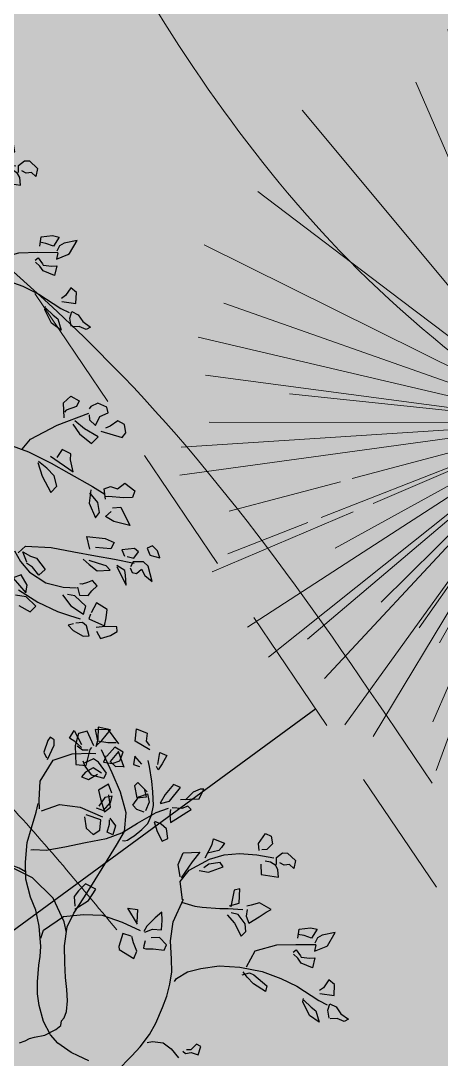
# Model space of a CAD drawing. Header units: millimetres. Extents: x 5637 to 6048, y 3385 to 3927.
# Drawn here: x 5837.74 to 5839.78, y 3650.22 to 3655.27 of the extents above; entities that cross this region are included whole.
import ezdxf

# ---------------------------------------------------------------- set-up
doc = ezdxf.new("R2010")
doc.units = ezdxf.units.MM
doc.linetypes.add('HIDDEN', pattern=[9.525, 6.35, -3.175])
doc.layers.add('Contour Lines', color=253, linetype='Continuous')
for name, color, linetype, lineweight in [('hatch', 253, 'Continuous', 13), ('project gr', 250, 'Continuous', 30), ('trees new', 7, 'Continuous', 20)]:
    doc.layers.add(name, color=color, linetype=linetype, lineweight=lineweight)
doc.layers.add('plants1', color=7, linetype='Continuous', true_color=0x89ee5d)
pattern_1 = [(45, (2816.3681, -1263.7476), (-0.265165043, 0.265165043), []), (135, (2816.3681, -1263.7476), (-0.79549513, 0.265165043), [0.9375, -0.5625])]
pattern_2 = [(45, (2816.3681, -1263.7476), (-0.70710678, 0.70710678), [])]

# ---------------------------------------------------------------- blocks, each defined once
blk = doc.blocks.new('4855')
at = {"layer": 'trees new', "color": 94, "lineweight": 20, "true_color": 0x0cac0c}
for p in [(2608.7367, 4856.1034), (2607.7248, 4856.0332), (2609.6834, 4855.7394), (2606.8374, 4855.542), (2610.3876, 4855.0094), (2607.8533, 4854.9652), (2606.2407, 4854.7217), (2606.3612, 4854.3678), (2607.435, 4854.3897), (2606.2052, 4854.1596), (2608.8251, 4854.0922), (2610.7173, 4854.0501), (2606.2497, 4853.9293), (2606.0926, 4853.3203), (2606.1014, 4853.49), (2606.2714, 4853.643), (2606.8715, 4852.3208), (2606.9737, 4852.0816), (2607.0982, 4851.7994), (2607.1425, 4853.2984), (2607.1746, 4852.8282), (2607.2696, 4853.1477), (2607.3193, 4852.5454), (2607.6329, 4851.8167), (2607.6545, 4851.5217), (2607.6751, 4852.2994), (2607.8267, 4851.6432), (2608.2195, 4852.1665), (2608.9199, 4852.2466), (2609.5208, 4852.6152), (2609.6692, 4851.9779), (2609.4117, 4851.941), (2609.9096, 4853.2032), (2610.3135, 4852.6884), (2610.0957, 4852.5461), (2610.5971, 4853.6045), (2610.4599, 4853.3836), (2610.6107, 4853.0414), (2608.5135, 4852.1189), (2608.939, 4852.1966), (2608.8846, 4851.4351), (2609.6595, 4852.6617), (2609.4744, 4851.6321), (2610.8075, 4853.6063)]:
    blk.add_line(p, (2608.4243, 4853.6393), dxfattribs=at)
at = {"layer": 'trees new', "color": 31, "lineweight": 20}
for p, q in [((2608.1845, 4855.9922), (2608.4243, 4853.6393)), ((2609.136, 4855.872), (2608.4243, 4853.6393)), ((2607.5311, 4855.7134), (2607.8533, 4854.9652)), ((2609.9475, 4855.3609), (2608.8251, 4854.0922)), ((2606.5676, 4855.0475), (2607.435, 4854.3897)), ((2610.436, 4854.2965), (2608.4243, 4853.6393)), ((2606.7608, 4853.8139), (2608.4243, 4853.6393)), ((2606.9542, 4853.0624), (2608.4243, 4853.6393)), ((2607.0393, 4852.875), (2608.4243, 4853.6393)), ((2607.2698, 4851.7276), (2608.4243, 4853.6393)), ((2607.5169, 4852.9163), (2608.4243, 4853.6393)), ((2607.5509, 4852.3899), (2608.4243, 4853.6393)), ((2608.0824, 4852.154), (2608.4243, 4853.6393)), ((2608.2447, 4851.4474), (2608.4243, 4853.6393)), ((2608.3633, 4852.7868), (2608.4243, 4853.6393)), ((2608.7851, 4851.6063), (2608.4243, 4853.6393)), ((2608.5361, 4851.6817), (2608.4243, 4853.6393)), ((2609.2466, 4851.6056), (2608.4243, 4853.6393)), ((2610.0878, 4852.1723), (2608.4243, 4853.6393)), ((2609.3299, 4852.3817), (2608.4243, 4853.6393)), ((2609.9054, 4853.0175), (2608.4243, 4853.6393)), ((2609.9931, 4851.975), (2608.4243, 4853.6393)), ((2610.4054, 4852.4406), (2608.4243, 4853.6393)), ((2610.6832, 4852.997), (2608.4243, 4853.6393)), ((2610.0509, 4853.4248), (2609.2376, 4853.5321)), ((2606.3943, 4853.0994), (2607.0718, 4853.2796)), ((2606.2897, 4852.7305), (2607.1484, 4853.0961)), ((2606.386, 4852.8395), (2606.8726, 4853.0304)), ((2606.6326, 4852.2117), (2607.5169, 4852.9163)), ((2606.5047, 4852.3935), (2607.1746, 4852.8282)), ((2608.2639, 4851.3974), (2608.3633, 4852.7868))]:
    blk.add_line(p, q, dxfattribs=at)
blk = doc.blocks.new('0124')
at = {"color": 92, "linetype": 'Continuous'}
for p, q in [((2623.6044, 4780.4067), (2623.6326, 4780.4529)), ((2623.6326, 4780.4529), (2623.6766, 4780.3667)), ((2623.6578, 4780.4337), (2623.6389, 4780.3594)), ((2623.7118, 4780.4497), (2623.6578, 4780.4337)), ((2623.7509, 4780.3596), (2623.7118, 4780.4497)), ((2623.7594, 4780.4595), (2623.7733, 4780.3892)), ((2623.8418, 4780.4578), (2623.7594, 4780.4595)), ((2623.7774, 4780.4734), (2623.7768, 4780.3988)), ((2623.8529, 4780.456), (2623.7774, 4780.4734)), ((2623.8, 4780.3914), (2623.8529, 4780.456)), ((2623.9032, 4780.3713), (2623.8418, 4780.4578)), ((2624.0037, 4780.3874), (2624.0105, 4780.4631)), ((2624.0105, 4780.4631), (2624.0758, 4780.4365)), ((2624.0758, 4780.4365), (2624.0694, 4780.3883)), ((2623.4712, 4780.3924), (2623.4472, 4780.3208)), ((2623.4865, 4780.4113), (2623.4712, 4780.3924)), ((2623.5092, 4780.3955), (2623.4865, 4780.4113)), ((2623.5092, 4780.3636), (2623.5092, 4780.3955)), ((2623.6352, 4780.3851), (2623.6044, 4780.4067)), ((2623.6757, 4780.35), (2623.6352, 4780.3851)), ((2623.7768, 4780.3988), (2623.7637, 4780.3532)), ((2623.765, 4780.3585), (2623.8, 4780.3914)), ((2623.7733, 4780.3892), (2623.8377, 4780.3796)), ((2623.8377, 4780.3796), (2623.8879, 4780.3792)), ((2624.0937, 4780.3351), (2624.0037, 4780.3874)), ((2624.0694, 4780.3883), (2624.0911, 4780.3622)), ((2623.4472, 4780.3208), (2623.464, 4780.2856)), ((2623.4691, 4780.2754), (2623.5092, 4780.3636)), ((2623.6389, 4780.3594), (2623.6412, 4780.2468)), ((2623.6823, 4780.3323), (2623.651, 4780.3572)), ((2623.7176, 4780.3336), (2623.6823, 4780.3323)), ((2623.705, 4780.2403), (2623.7285, 4780.3377)), ((2623.7285, 4780.3377), (2623.7403, 4780.3494)), ((2623.8798, 4780.351), (2623.8313, 4780.2968)), ((2623.9027, 4780.3255), (2623.852, 4780.264)), ((2623.9309, 4780.3206), (2623.8798, 4780.351)), ((2623.9361, 4780.2269), (2623.9027, 4780.3255)), ((2623.9099, 4780.2686), (2623.9309, 4780.3206)), ((2624.1405, 4780.2465), (2624.1535, 4780.3184)), ((2624.1535, 4780.3184), (2624.1952, 4780.3014)), ((2623.6412, 4780.2468), (2623.705, 4780.2403)), ((2623.6851, 4780.2688), (2623.6973, 4780.2354)), ((2623.7491, 4780.281), (2623.6927, 4780.2532)), ((2623.781, 4780.2601), (2623.7491, 4780.281)), ((2623.829, 4780.1934), (2623.781, 4780.2601)), ((2623.8266, 4780.2978), (2623.8112, 4780.2599)), ((2623.8112, 4780.2599), (2623.8636, 4780.2515)), ((2623.852, 4780.264), (2623.8837, 4780.2337)), ((2623.8636, 4780.2515), (2623.9099, 4780.2686)), ((2624.001, 4780.2967), (2623.9933, 4780.2456)), ((2623.9933, 4780.2456), (2624.03, 4780.2346)), ((2624.0439, 4780.2483), (2624.001, 4780.2967)), ((2624.1675, 4780.2495), (2624.1444, 4780.2139)), ((2624.1952, 4780.3014), (2624.1675, 4780.2495)), ((2623.7003, 4780.1988), (2623.6763, 4780.1709)), ((2623.6973, 4780.2354), (2623.7358, 4780.1829)), ((2623.7481, 4780.2262), (2623.7003, 4780.1988)), ((2623.7189, 4780.1538), (2623.7739, 4780.1866)), ((2623.7358, 4780.1829), (2623.8131, 4780.1632)), ((2623.7974, 4780.1923), (2623.7481, 4780.2262)), ((2623.8131, 4780.1632), (2623.829, 4780.1934)), ((2623.8837, 4780.2337), (2623.9325, 4780.2365)), ((2624.1444, 4780.2139), (2624.1324, 4780.2336)), ((2623.6763, 4780.1709), (2623.7189, 4780.1538)), ((2623.8411, 4780.1262), (2623.7799, 4780.0888)), ((2623.8623, 4780.071), (2623.8411, 4780.1262)), ((2624.0188, 4780.1365), (2623.9984, 4780.1151)), ((2624.076, 4780.0795), (2624.0188, 4780.1365)), ((2624.2378, 4780.1231), (2624.187, 4780.0629)), ((2624.2802, 4780.1054), (2624.2378, 4780.1231)), ((2623.7799, 4780.0888), (2623.7919, 4780.0362)), ((2623.8536, 4779.9856), (2623.8432, 4780.061)), ((2623.9984, 4780.1151), (2624.0138, 4780.0423)), ((2624.0264, 4780.048), (2624.0785, 4780.0662)), ((2624.0723, 4780.0479), (2624.0609, 4780.0973)), ((2624.0785, 4780.0662), (2624.0879, 4780.0162)), ((2624.187, 4780.0629), (2624.1546, 4780.01)), ((2624.213, 4780.0233), (2624.2802, 4780.1054)), ((2624.3561, 4780.0781), (2624.3108, 4780.0313)), ((2624.3996, 4780.0961), (2624.3561, 4780.0781)), ((2624.3933, 4780.0363), (2624.4223, 4780.0955)), ((2624.4223, 4780.0955), (2624.3996, 4780.0961)), ((2623.8194, 4780.0456), (2623.7813, 4779.9923)), ((2623.7919, 4780.0362), (2623.8172, 4779.9577)), ((2623.81, 4779.9656), (2623.8535, 4780.0147)), ((2623.8632, 4780.0522), (2623.8194, 4780.0456)), ((2623.8535, 4780.0147), (2623.8632, 4780.0522)), ((2623.9895, 4779.9976), (2624.0264, 4780.048)), ((2624.0145, 4779.9726), (2623.9895, 4779.9976)), ((2624.0138, 4780.0423), (2624.0723, 4780.0479)), ((2624.0879, 4780.0162), (2624.0669, 4779.9642)), ((2624.1573, 4780.0083), (2624.213, 4780.0233)), ((2624.2788, 4780.0324), (2624.3933, 4780.0363)), ((2624.3237, 4779.9925), (2624.2869, 4779.9787)), ((2624.3442, 4779.9715), (2624.3237, 4779.9925)), ((2623.6944, 4779.9275), (2623.7054, 4779.8583)), ((2623.7934, 4779.908), (2623.7045, 4779.939)), ((2623.7665, 4779.981), (2623.81, 4779.9656)), ((2623.8172, 4779.9577), (2623.8536, 4779.9856)), ((2624.0588, 4779.9548), (2624.0145, 4779.9726)), ((2624.2185, 4779.9713), (2624.2139, 4779.9411)), ((2624.2139, 4779.9411), (2624.2186, 4779.8929)), ((2624.2869, 4779.9787), (2624.2277, 4779.9829)), ((2624.2519, 4779.9123), (2624.3177, 4779.9548)), ((2624.3177, 4779.9548), (2624.3442, 4779.9715)), ((2623.7878, 4779.8459), (2623.7934, 4779.908)), ((2623.8325, 4779.8334), (2623.8466, 4779.882)), ((2623.8466, 4779.882), (2623.8473, 4779.9086)), ((2623.8489, 4779.9199), (2623.8829, 4779.8715)), ((2623.8829, 4779.8715), (2623.8665, 4779.8177)), ((2624.1186, 4779.8957), (2624.1379, 4779.8383)), ((2624.1623, 4779.8825), (2624.1225, 4779.8978)), ((2624.1946, 4779.854), (2624.1623, 4779.8825)), ((2624.2186, 4779.8929), (2624.2519, 4779.9123)), ((2623.7054, 4779.8583), (2623.7485, 4779.8201)), ((2623.7485, 4779.8201), (2623.7878, 4779.8459)), ((2623.8665, 4779.8177), (2623.8325, 4779.8334)), ((2624.1379, 4779.8383), (2624.1675, 4779.7788)), ((2624.2016, 4779.7958), (2624.1946, 4779.854)), ((2624.7553, 4779.7648), (2624.7966, 4779.8248)), ((2624.7966, 4779.8248), (2624.8307, 4779.8091)), ((2624.8307, 4779.8091), (2624.8393, 4779.7622)), ((2624.1675, 4779.7788), (2624.2016, 4779.7958)), ((2624.429, 4779.6782), (2624.4724, 4779.7586)), ((2624.4724, 4779.7586), (2624.4801, 4779.7924)), ((2624.4801, 4779.7924), (2624.5467, 4779.7672)), ((2624.529, 4779.7401), (2624.5119, 4779.722)), ((2624.5467, 4779.7672), (2624.529, 4779.7401)), ((2624.7584, 4779.7213), (2624.7553, 4779.7648)), ((2624.8393, 4779.7622), (2624.8061, 4779.7284)), ((2624.265, 4779.6361), (2624.2965, 4779.7073)), ((2624.2965, 4779.7073), (2624.3969, 4779.7113)), ((2624.3969, 4779.7113), (2624.3501, 4779.6532)), ((2624.5119, 4779.722), (2624.4429, 4779.7056)), ((2624.8061, 4779.7284), (2624.7748, 4779.7257)), ((2624.8636, 4779.6786), (2624.9013, 4779.7083)), ((2624.864, 4779.6367), (2624.8636, 4779.6786)), ((2624.9013, 4779.7083), (2624.9314, 4779.7066)), ((2624.9314, 4779.7066), (2624.9797, 4779.6604)), ((2624.2767, 4779.5624), (2624.265, 4779.6361)), ((2624.4522, 4779.6381), (2624.4206, 4779.6156)), ((2624.4494, 4779.5911), (2624.5401, 4779.623)), ((2624.5208, 4779.6493), (2624.4522, 4779.6381)), ((2624.5401, 4779.623), (2624.5208, 4779.6493)), ((2624.7687, 4779.6393), (2624.7698, 4779.5761)), ((2624.8281, 4779.6518), (2624.7953, 4779.6567)), ((2624.8589, 4779.6302), (2624.8281, 4779.6518)), ((2624.8726, 4779.605), (2624.8589, 4779.6302)), ((2624.9111, 4779.6332), (2624.8835, 4779.647)), ((2624.9424, 4779.6367), (2624.9111, 4779.6332)), ((2624.9703, 4779.613), (2624.9424, 4779.6367)), ((2624.9797, 4779.6604), (2624.9703, 4779.613)), ((2624.2778, 4779.5325), (2624.3319, 4779.602)), ((2624.7698, 4779.5761), (2624.8756, 4779.56)), ((2624.8756, 4779.56), (2624.8726, 4779.605)), ((2623.7016, 4779.5193), (2623.6576, 4779.477)), ((2623.7639, 4779.486), (2623.7016, 4779.5193)), ((2623.7193, 4779.4186), (2623.7639, 4779.486)), ((2624.6399, 4779.4878), (2624.6063, 4779.4799)), ((2624.6357, 4779.4014), (2624.6399, 4779.4878)), ((2623.6576, 4779.477), (2623.6329, 4779.4427)), ((2623.6329, 4779.4427), (2623.6351, 4779.3832)), ((2624.6063, 4779.4799), (2624.5863, 4779.3792)), ((2623.6359, 4779.3649), (2623.7193, 4779.4186)), ((2623.9594, 4779.3718), (2624.0184, 4779.3622)), ((2624.0169, 4779.2733), (2623.9594, 4779.3718)), ((2624.0184, 4779.3622), (2624.0138, 4779.2849)), ((2624.578, 4779.3842), (2624.6357, 4779.4014)), ((2624.6845, 4779.3635), (2624.6783, 4779.322)), ((2624.7107, 4779.3901), (2624.6838, 4779.3833)), ((2624.7596, 4779.4032), (2624.7107, 4779.3901)), ((2624.831, 4779.3633), (2624.7596, 4779.4032)), ((2624.8016, 4779.346), (2624.831, 4779.3633)), ((2623.4451, 4779.2379), (2623.5661, 4779.3198)), ((2623.5661, 4779.3198), (2623.6888, 4779.3326)), ((2623.6888, 4779.3326), (2623.8019, 4779.3278)), ((2623.8019, 4779.3278), (2623.9241, 4779.2861)), ((2624.126, 4779.3118), (2624.0748, 4779.2616)), ((2624.1649, 4779.3476), (2624.126, 4779.3118)), ((2624.1675, 4779.2949), (2624.1649, 4779.3476)), ((2624.5635, 4779.3295), (2624.6087, 4779.2789)), ((2624.6308, 4779.3324), (2624.5888, 4779.3425)), ((2624.6728, 4779.2752), (2624.6308, 4779.3324)), ((2624.6783, 4779.322), (2624.6957, 4779.2799)), ((2624.6957, 4779.2799), (2624.7584, 4779.3181)), ((2624.7584, 4779.3181), (2624.8016, 4779.346)), ((2623.4299, 4779.1879), (2623.4451, 4779.2379)), ((2623.9241, 4779.2861), (2624.0345, 4779.2351)), ((2624.0748, 4779.2616), (2624.0559, 4779.2292)), ((2624.0614, 4779.2258), (2624.1087, 4779.2436)), ((2624.1087, 4779.2436), (2624.1632, 4779.2389)), ((2624.1632, 4779.2389), (2624.1675, 4779.2949)), ((2624.6087, 4779.2789), (2624.6495, 4779.2012)), ((2624.6766, 4779.2286), (2624.6728, 4779.2752)), ((2624.9946, 4779.1886), (2625.0025, 4779.2437)), ((2625.0025, 4779.2437), (2625.0711, 4779.2518)), ((2625.0711, 4779.2518), (2625.1121, 4779.2426)), ((2625.1121, 4779.2426), (2625.0777, 4779.1875)), ((2623.9276, 4779.2169), (2623.9041, 4779.1369)), ((2623.9787, 4779.201), (2623.9276, 4779.2169)), ((2623.9933, 4779.1598), (2623.9823, 4779.1985)), ((2624.0649, 4779.1724), (2624.0565, 4779.1424)), ((2624.152, 4779.1924), (2624.0999, 4779.1901)), ((2624.1947, 4779.1473), (2624.152, 4779.1924)), ((2624.6495, 4779.2012), (2624.6766, 4779.2286)), ((2625.0314, 4779.204), (2624.994, 4779.2115)), ((2625.0777, 4779.1875), (2625.0314, 4779.204)), ((2625.1128, 4779.1901), (2625.0977, 4779.1582)), ((2625.1412, 4779.2066), (2625.1128, 4779.1901)), ((2625.2205, 4779.2225), (2625.1412, 4779.2066)), ((2625.1742, 4779.1423), (2625.2205, 4779.2225)), ((2623.9041, 4779.1369), (2623.9069, 4779.12)), ((2623.9069, 4779.12), (2623.9944, 4779.0654)), ((2624.013, 4779.11), (2623.9933, 4779.1598)), ((2623.9944, 4779.0654), (2624.013, 4779.11)), ((2624.0565, 4779.1424), (2624.0547, 4779.1281)), ((2624.0547, 4779.1281), (2624.0676, 4779.1228)), ((2624.0676, 4779.1228), (2624.1121, 4779.124)), ((2624.1121, 4779.124), (2624.1797, 4779.1162)), ((2624.1797, 4779.1162), (2624.1947, 4779.1473)), ((2624.9659, 4779.1021), (2624.9828, 4779.1163)), ((2624.9828, 4779.1163), (2625.01, 4779.0804)), ((2625.1037, 4779.1472), (2625.0958, 4779.1096)), ((2625.0958, 4779.1096), (2625.1654, 4779.1368)), ((2625.1654, 4779.1368), (2625.1742, 4779.1423)), ((2624.9941, 4779.0669), (2624.9671, 4779.0906)), ((2625.015, 4779.0368), (2624.9941, 4779.0669)), ((2625.01, 4779.0804), (2625.0151, 4779.0718)), ((2625.0151, 4779.0718), (2625.0668, 4779.0657)), ((2625.0668, 4779.0657), (2625.0971, 4779.0685)), ((2625.0971, 4779.0685), (2625.0832, 4779.0084)), ((2624.6849, 4778.9504), (2624.6613, 4778.983)), ((2625.0832, 4779.0084), (2625.015, 4779.0368)), ((2624.6555, 4778.9651), (2624.6997, 4778.9777)), ((2624.7231, 4778.9094), (2624.6849, 4778.9504)), ((2624.6997, 4778.9777), (2624.7254, 4778.9648)), ((2624.7254, 4778.9648), (2624.8056, 4778.8984)), ((2625.1819, 4778.935), (2625.1498, 4778.8866)), ((2625.218, 4778.9055), (2625.1819, 4778.935)), ((2624.796, 4778.864), (2624.7231, 4778.9094)), ((2624.8056, 4778.8984), (2624.796, 4778.864)), ((2625.1498, 4778.8866), (2625.1261, 4778.869)), ((2625.2141, 4778.8395), (2625.218, 4778.9055)), ((2625.0247, 4778.7996), (2625.0278, 4778.82)), ((2625.0643, 4778.7182), (2625.0247, 4778.7996)), ((2625.0301, 4778.8107), (2625.0758, 4778.7685)), ((2625.1288, 4778.8506), (2625.2141, 4778.8395)), ((2625.1758, 4778.7497), (2625.1894, 4778.7892)), ((2625.1894, 4778.7892), (2625.228, 4778.7702)), ((2625.0758, 4778.7685), (2625.1038, 4778.7463)), ((2625.1038, 4778.7463), (2625.1242, 4778.6759)), ((2625.1843, 4778.7013), (2625.1758, 4778.7497)), ((2625.228, 4778.7702), (2625.2548, 4778.7283)), ((2625.2548, 4778.7283), (2625.302, 4778.6944)), ((2625.1242, 4778.6759), (2625.0643, 4778.7182)), ((2625.2333, 4778.6992), (2625.1915, 4778.6963)), ((2625.2766, 4778.6799), (2625.2333, 4778.6992)), ((2625.302, 4778.6944), (2625.2766, 4778.6799)), ((2624.3766, 4778.5425), (2624.3424, 4778.5079)), ((2624.4023, 4778.5295), (2624.3766, 4778.5425)), ((2624.2938, 4778.5002), (2624.31, 4778.4863)), ((2624.31, 4778.4863), (2624.3453, 4778.4918)), ((2624.3424, 4778.5079), (2624.315, 4778.508)), ((2624.3453, 4778.4918), (2624.3879, 4778.4771)), ((2624.3879, 4778.4771), (2624.4023, 4778.5295)), ((2625.138, 4778.2338), (2625.182, 4778.2754)), ((2625.1411, 4778.1424), (2625.138, 4778.2338)), ((2625.182, 4778.2754), (2625.2341, 4778.2457)), ((2625.2341, 4778.2457), (2625.2179, 4778.2109)), ((2625.3467, 4778.2323), (2625.3048, 4778.2111)), ((2625.401, 4778.207), (2625.3467, 4778.2323)), ((2625.1552, 4778.1887), (2625.1441, 4778.178)), ((2625.2179, 4778.2109), (2625.1552, 4778.1887)), ((2625.3048, 4778.2111), (2625.2936, 4778.1966)), ((2625.2953, 4778.1615), (2625.2972, 4778.1302)), ((2625.3589, 4778.1501), (2625.4094, 4778.173)), ((2625.4094, 4778.173), (2625.401, 4778.207)), ((2625.1946, 4778.1035), (2625.2346, 4778.0456)), ((2625.2666, 4778.0757), (2625.2061, 4778.1233)), ((2625.2972, 4778.1302), (2625.333, 4778.0954)), ((2625.333, 4778.0954), (2625.3589, 4778.1501)), ((2625.4679, 4778.124), (2625.4215, 4778.0909)), ((2625.5091, 4778.101), (2625.4679, 4778.124)), ((2625.5184, 4778.0503), (2625.5091, 4778.101)), ((2625.2346, 4778.0456), (2625.3087, 4777.9872)), ((2625.3489, 4778.0275), (2625.2666, 4778.0757)), ((2625.3659, 4778.0607), (2625.496, 4778.0227)), ((2625.4215, 4778.0909), (2625.3944, 4778.0796)), ((2625.496, 4778.0227), (2625.5184, 4778.0503)), ((2625.3087, 4777.9872), (2625.3489, 4778.0275)), ((2625.0594, 4777.9091), (2625.1964, 4777.8128)), ((2625.1298, 4777.949), (2625.0976, 4777.9)), ((2625.1821, 4777.9232), (2625.1298, 4777.949)), ((2625.181, 4777.8875), (2625.1821, 4777.9232)), ((2624.9815, 4777.8695), (2625.0088, 4777.7865)), ((2625.0372, 4777.8366), (2624.9848, 4777.8769)), ((2625.1964, 4777.8128), (2625.181, 4777.8875)), ((2625.0088, 4777.7865), (2625.0606, 4777.6884)), ((2625.0808, 4777.7899), (2625.0372, 4777.8366)), ((2625.0968, 4777.7258), (2625.0808, 4777.7899)), ((2625.0606, 4777.6884), (2625.0968, 4777.7258)), ((2625.386, 4777.7096), (2625.4237, 4777.7249)), ((2625.4237, 4777.7249), (2625.4664, 4777.711)), ((2625.4664, 4777.711), (2625.5108, 4777.7441)), ((2625.5108, 4777.7441), (2625.5723, 4777.6972)), ((2625.3044, 4777.7045), (2625.294, 4777.6237)), ((2625.3471, 4777.6267), (2625.2976, 4777.6851)), ((2625.3937, 4777.6475), (2625.386, 4777.7096)), ((2625.4107, 4777.664), (2625.3935, 4777.6605)), ((2625.5057, 4777.6562), (2625.4107, 4777.664)), ((2625.5577, 4777.6577), (2625.5057, 4777.6562)), ((2625.5723, 4777.6972), (2625.5577, 4777.6577)), ((2625.294, 4777.6237), (2625.3322, 4777.534)), ((2625.3577, 4777.5667), (2625.3471, 4777.6267)), ((2625.4368, 4777.594), (2625.4862, 4777.5987)), ((2625.4862, 4777.5987), (2625.5421, 4777.4874)), ((2625.3322, 4777.534), (2625.3577, 4777.5667)), ((2625.3931, 4777.5418), (2625.4289, 4777.5724)), ((2625.4443, 4777.5122), (2625.3931, 4777.5418)), ((2625.5421, 4777.4874), (2625.4443, 4777.5122)), ((2625.2811, 4777.4191), (2625.391, 4777.4081)), ((2625.2983, 4777.3427), (2625.2811, 4777.4191)), ((2625.391, 4777.4081), (2625.4471, 4777.3835)), ((2625.426, 4777.3444), (2625.332, 4777.3537)), ((2625.4471, 4777.3835), (2625.426, 4777.3444)), ((2625.5706, 4777.3466), (2625.4928, 4777.3397)), ((2625.4928, 4777.3397), (2625.5094, 4777.3007)), ((2625.5941, 4777.3269), (2625.5706, 4777.3466)), ((2625.6793, 4777.3622), (2625.6482, 4777.3481)), ((2625.6482, 4777.3481), (2625.6628, 4777.3077)), ((2625.7096, 4777.3323), (2625.6793, 4777.3622)), ((2624.8911, 4777.3263), (2624.9368, 4777.3)), ((2624.9138, 4777.2626), (2624.8911, 4777.3263)), ((2624.9368, 4777.3), (2624.9739, 4777.2887)), ((2624.9739, 4777.2887), (2625.0274, 4777.2187)), ((2625.2579, 4777.282), (2625.2937, 4777.2487)), ((2625.3509, 4777.256), (2625.2943, 4777.2745)), ((2625.5253, 4777.2982), (2625.5672, 4777.2882)), ((2625.5672, 4777.2882), (2625.5941, 4777.3269)), ((2625.6637, 4777.3069), (2625.7242, 4777.2896)), ((2625.7242, 4777.2896), (2625.7096, 4777.3323)), ((2624.949, 4777.2339), (2624.9135, 4777.258)), ((2624.9885, 4777.1837), (2624.949, 4777.2339)), ((2625.0274, 4777.2187), (2624.9885, 4777.1837)), ((2625.2937, 4777.2487), (2625.3425, 4777.2108)), ((2625.3425, 4777.2108), (2625.4212, 4777.2146)), ((2625.3982, 4777.2418), (2625.3509, 4777.256)), ((2625.4212, 4777.2146), (2625.3982, 4777.2418)), ((2625.4632, 4777.238), (2625.4977, 4777.1652)), ((2625.5108, 4777.2124), (2625.4635, 4777.244)), ((2625.5158, 4777.1854), (2625.5108, 4777.2124)), ((2625.5449, 4777.2294), (2625.5565, 4777.2013)), ((2625.5621, 4777.2649), (2625.5453, 4777.2362)), ((2625.6255, 4777.2665), (2625.5621, 4777.2649)), ((2625.5835, 4777.1952), (2625.6125, 4777.2216)), ((2625.6125, 4777.2216), (2625.6329, 4777.1832)), ((2625.6532, 4777.239), (2625.6255, 4777.2665)), ((2625.6789, 4777.1462), (2625.6532, 4777.239)), ((2624.88, 4777.1862), (2624.826, 4777.1666)), ((2624.8317, 4777.167), (2624.9085, 4777.0765)), ((2624.916, 4777.1232), (2624.88, 4777.1862)), ((2625.3155, 4777.1523), (2625.2836, 4777.1397)), ((2625.342, 4777.1203), (2625.3155, 4777.1523)), ((2625.4977, 4777.1652), (2625.5189, 4777.1244)), ((2625.5189, 4777.1244), (2625.5158, 4777.1854)), ((2625.5565, 4777.2013), (2625.5835, 4777.1952)), ((2625.6329, 4777.1832), (2625.6789, 4777.1462)), ((2624.9085, 4777.0765), (2624.916, 4777.1232)), ((2625.2233, 4777.1106), (2625.2355, 4777.0619)), ((2625.2518, 4777.1294), (2625.2378, 4777.1318)), ((2625.2836, 4777.1397), (2625.2518, 4777.1294)), ((2625.2874, 4777.0604), (2625.3109, 4777.0894)), ((2625.3109, 4777.0894), (2625.342, 4777.1203)), ((2624.91, 4777.0529), (2624.8454, 4777.0635)), ((2624.9699, 4776.9953), (2624.91, 4777.0529)), ((2625.1318, 4777.0649), (2625.1836, 4776.998)), ((2625.2061, 4777.0591), (2625.1631, 4777.0669)), ((2625.2732, 4776.9958), (2625.2061, 4777.0591)), ((2625.2355, 4777.0619), (2625.2874, 4777.0604)), ((2624.8653, 4776.9999), (2624.9358, 4776.9608)), ((2624.9358, 4776.9608), (2624.9699, 4776.9953)), ((2625.1836, 4776.998), (2625.2591, 4776.9472)), ((2625.2591, 4776.9472), (2625.2732, 4776.9958)), ((2625.3387, 4777.0163), (2625.3068, 4776.955)), ((2625.4034, 4776.976), (2625.3387, 4777.0163)), ((2625.3986, 4776.9253), (2625.4034, 4776.976)), ((2625.2542, 4776.8965), (2625.2133, 4776.8913)), ((2625.2776, 4776.8769), (2625.2542, 4776.8965)), ((2625.3015, 4776.9462), (2625.2914, 4776.9179)), ((2625.2914, 4776.9179), (2625.3881, 4776.8757)), ((2625.3881, 4776.8757), (2625.3986, 4776.9253)), ((2625.1999, 4776.889), (2625.1673, 4776.881)), ((2625.1673, 4776.881), (2625.1974, 4776.8466)), ((2625.1974, 4776.8466), (2625.2587, 4776.8125)), ((2625.2938, 4776.8143), (2625.2776, 4776.8769)), ((2625.3916, 4776.8709), (2625.3365, 4776.8658)), ((2625.339, 4776.8444), (2625.3637, 4776.798)), ((2625.4624, 4776.8698), (2625.3916, 4776.8709)), ((2625.4243, 4776.8165), (2625.4654, 4776.8408)), ((2625.4654, 4776.8408), (2625.4624, 4776.8698)), ((2625.2587, 4776.8125), (2625.2938, 4776.8143)), ((2625.3637, 4776.798), (2625.4243, 4776.8165))]:
    blk.add_line(p, q, dxfattribs=at)
at = {"color": 33, "linetype": 'Continuous'}
for p, q in [((2624.0181, 4779.8894), (2624.1305, 4779.9537)), ((2624.1305, 4779.9537), (2624.2067, 4779.9801)), ((2623.922, 4779.8296), (2624.0181, 4779.8894)), ((2623.8283, 4779.7942), (2623.922, 4779.8296)), ((2623.7013, 4779.7717), (2623.8283, 4779.7942)), ((2624.455, 4779.6702), (2624.5444, 4779.6959)), ((2624.5444, 4779.6959), (2624.6393, 4779.703)), ((2624.6393, 4779.703), (2624.7447, 4779.6959)), ((2624.7447, 4779.6959), (2624.8485, 4779.678)), ((2624.3501, 4779.6532), (2624.2839, 4779.5566)), ((2624.3319, 4779.602), (2624.455, 4779.6702)), ((2624.3933, 4779.6004), (2624.4494, 4779.5911)), ((2624.2911, 4779.4209), (2624.2778, 4779.5325)), ((2624.6403, 4779.0124), (2624.7766, 4778.9844)), ((2624.7766, 4778.9844), (2624.8895, 4778.9433)), ((2624.8895, 4778.9433), (2624.9878, 4778.8957)), ((2624.9878, 4778.8957), (2625.1226, 4778.8088)), ((2625.1226, 4778.8088), (2625.1721, 4778.7832)), ((2624.0758, 4778.5533), (2624.1092, 4778.5589)), ((2624.1092, 4778.5589), (2624.174, 4778.5513)), ((2624.174, 4778.5513), (2624.2219, 4778.515)), ((2624.2219, 4778.515), (2624.2669, 4778.4599)), ((2624.7649, 4777.9938), (2624.9259, 4777.9362)), ((2624.9259, 4777.9362), (2625.0636, 4777.8673)), ((2625.0636, 4777.8673), (2625.1714, 4777.8055)), ((2625.1714, 4777.8055), (2625.314, 4777.7236)), ((2625.314, 4777.7236), (2625.3888, 4777.6783)), ((2624.8624, 4777.3203), (2624.9073, 4777.3612)), ((2624.9073, 4777.3612), (2625.0636, 4777.3521)), ((2625.0636, 4777.3521), (2625.2019, 4777.3258)), ((2625.2019, 4777.3258), (2625.3319, 4777.3027)), ((2625.3319, 4777.3027), (2625.4488, 4777.2822)), ((2625.4488, 4777.2822), (2625.5682, 4777.2571)), ((2624.8643, 4777.0948), (2624.9818, 4777.0207)), ((2624.9818, 4777.0207), (2625.1012, 4776.9628)), ((2625.1012, 4776.9628), (2625.1736, 4776.9395)), ((2625.1736, 4776.9395), (2625.2404, 4776.9192))]:
    blk.add_line(p, q, dxfattribs=at)
at = {"color": 222, "linetype": 'Continuous', "lineweight": 30}
for p, q in [((2623.4614, 4779.7248), (2623.575, 4779.7454)), ((2623.575, 4779.7454), (2623.7013, 4779.7717)), ((2623.3679, 4779.7258), (2623.3831, 4779.7276)), ((2623.3831, 4779.7276), (2623.4614, 4779.7248)), ((2623.3792, 4779.5547), (2623.2571, 4779.6161)), ((2623.5038, 4779.4319), (2623.3792, 4779.5547)), ((2623.5709, 4779.2873), (2623.5038, 4779.4319)), ((2623.5845, 4779.2236), (2623.5709, 4779.2873)), ((2624.2546, 4778.9433), (2624.3221, 4778.9829)), ((2624.3221, 4778.9829), (2624.4027, 4779.0036)), ((2624.4027, 4779.0036), (2624.5152, 4779.0207)), ((2624.5152, 4779.0207), (2624.6403, 4779.0124)), ((2624.2422, 4778.9249), (2624.2546, 4778.9433))]:
    blk.add_line(p, q, dxfattribs=at)
for points in [[(2623.299, 4778.5505), (2623.3337, 4778.5639), (2623.36, 4778.5782), (2623.3902, 4778.5848), (2623.4525, 4778.5978), (2623.5201, 4778.633), (2623.5503, 4778.657), (2623.5543, 4778.6839), (2623.5717, 4778.7029), (2623.5848, 4778.7425), (2623.5911, 4778.8066), (2623.5877, 4778.8764), (2623.5798, 4778.9494), (2623.5747, 4779.0376), (2623.5733, 4779.1418), (2623.5884, 4779.2579), (2623.6292, 4779.3409), (2623.691, 4779.4334), (2623.7441, 4779.5168), (2623.8187, 4779.6379), (2623.8898, 4779.754), (2623.9384, 4779.8388), (2623.9493, 4779.9508), (2623.9134, 4780.0772), (2623.8641, 4780.1951), (2623.7976, 4780.336)], [(2623.7215, 4778.4412), (2623.6572, 4778.4713), (2623.6131, 4778.4929), (2623.5333, 4778.5494), (2623.488, 4778.5993), (2623.4445, 4778.68), (2623.4182, 4778.7779), (2623.4081, 4778.8484), (2623.4096, 4778.9219), (2623.4175, 4779.0241), (2623.4244, 4779.0774), (2623.4288, 4779.1371), (2623.4191, 4779.2621), (2623.3993, 4779.3587), (2623.3661, 4779.4379), (2623.3386, 4779.5476), (2623.3361, 4779.6513), (2623.346, 4779.7716), (2623.3721, 4779.8609), (2623.4012, 4779.9546), (2623.4137, 4780.0075)], [(2623.3355, 4779.5923), (2623.2971, 4779.6145), (2623.2315, 4779.6393), (2623.1754, 4779.6816), (2623.1438, 4779.7226), (2623.1104, 4779.8136), (2623.0887, 4779.9102), (2623.0817, 4779.9534)], [(2623.8825, 4778.2055), (2623.8861, 4778.218), (2623.8742, 4778.2568), (2623.8772, 4778.3239), (2623.9178, 4778.4042), (2623.957, 4778.4446), (2623.9831, 4778.4712), (2624.0346, 4778.5264), (2624.09, 4778.6022), (2624.1289, 4778.6699), (2624.1705, 4778.7665), (2624.1953, 4778.835), (2624.2147, 4778.9083), (2624.2258, 4778.984), (2624.2246, 4779.0604), (2624.2189, 4779.1725), (2624.2341, 4779.287), (2624.2979, 4779.425)], [(2624.2856, 4779.4076), (2624.3663, 4779.3828), (2624.4104, 4779.3766), (2624.5185, 4779.3685), (2624.5705, 4779.3681), (2624.6581, 4779.363)]]:
    blk.add_lwpolyline(points, dxfattribs=at)
at = {"color": 33, "linetype": 'Continuous'}
for points in [[(2623.4213, 4779.9752), (2623.4188, 4780.029), (2623.4246, 4780.1441), (2623.5038, 4780.2712), (2623.6205, 4780.3116), (2623.7313, 4780.3151), (2623.7642, 4780.3131)], [(2623.9254, 4779.7828), (2623.9393, 4779.7803), (2623.956, 4779.7848), (2623.9766, 4779.7989), (2623.997, 4779.8112), (2624.0441, 4779.8496), (2624.0796, 4779.8866), (2624.1035, 4779.9378), (2624.1159, 4779.9966), (2624.111, 4780.0784), (2624.1042, 4780.144), (2624.0907, 4780.2341), (2624.0825, 4780.2707)], [(2623.4329, 4779.9637), (2623.5419, 4780.0027), (2623.6685, 4779.9862), (2623.8049, 4779.9273)], [(2624.682, 4779.0136), (2624.735, 4779.1114), (2624.8656, 4779.1473), (2624.982, 4779.1505), (2625.1028, 4779.1488)], [(2624.8862, 4777.9522), (2624.937, 4778.0128), (2625.0988, 4778.0978), (2625.293, 4778.1709)], [(2624.8405, 4777.3334), (2624.8762, 4777.2667), (2624.9311, 4777.2036), (2625.0311, 4777.1368), (2625.1364, 4777.1116), (2625.2174, 4777.1068)]]:
    blk.add_lwpolyline(points, dxfattribs=at)

msp = doc.modelspace()

# ---------------------------------------------------------------- hatches: boundary and pattern name
at = {"layer": 'hatch'}
h = msp.add_hatch(dxfattribs=at)
h.set_pattern_fill('ANSI31', color=256, scale=8, style=0)
h.set_pattern_definition(pattern_2)
edge = h.paths.add_edge_path()
edge.add_line((5681.7179, 3662.7452), (5708.3799, 3664.9337))
edge.add_arc((5713.2195, 3667.1793), 5.3352, 204.8917, 275.5225)
edge.add_line((5713.7329, 3661.8689), (5818.5622, 3671.0592))
edge.add_arc((5814.8214, 3690.2341), 19.5364, 281.03916, 345.45366)
edge.add_arc((5828.9179, 3687.6126), 5.3286, 334.6044, 439.8122)
edge.add_line((5829.8604, 3692.8571), (5821.1965, 3693.9278))
edge.add_line((5821.1965, 3693.9278), (5821.1634, 3698.6264))
edge.add_line((5821.1634, 3698.6264), (5822.7514, 3698.6705))
edge.add_arc((5822.6743, 3701.4459), 2.7765, 271.5898, 361.9955)
edge.add_arc((5787.8116, 3700.2312), 37.6604, 1.99551, 27.74713)
edge.add_line((5821.1415, 3717.7648), (5815.1108, 3730.653))
edge.add_arc((5808.8373, 3727.7175), 6.9264, 25.07588, 80.91016)
edge.add_line((5809.9315, 3734.5569), (5816.8658, 3735.2084))
edge.add_line((5816.8658, 3735.2084), (5822.0859, 3738.7386))
edge.add_arc((5826.0468, 3735.4472), 5.1499, 140.2743, 208.703)
edge.add_line((5821.5297, 3732.9738), (5832.004, 3711.4762))
edge.add_line((5832.004, 3711.4762), (5839.078, 3695.803))
edge.add_line((5839.078, 3695.803), (5843.7143, 3685.8697))
edge.add_line((5843.7143, 3685.8697), (5839.0016, 3683.4448))
edge.add_arc((5812.0279, 3691.9128), 28.2717, 321.43497, 342.57091, ccw=False)
edge.add_arc((5815.0738, 3690.7323), 25.1731, 273.7863, 319.21358, ccw=False)
edge.add_line((5816.7361, 3665.6141), (5796.1465, 3663.7943))
edge.add_line((5796.1465, 3663.7943), (5694.8352, 3654.8769))
edge.add_line((5694.8352, 3654.8769), (5688.6237, 3654.4016))
edge.add_line((5688.6237, 3654.4016), (5675.2848, 3653.3717))
edge.add_line((5675.2848, 3653.3717), (5681.7179, 3662.7452))
h = msp.add_hatch(dxfattribs=at)
h.set_pattern_fill('ANSI37', color=256, scale=5, style=0)
h.set_pattern_definition([(45, (2816.3681, -1263.7476), (-0.44194174, 0.44194174), []), (135, (2816.3681, -1263.7476), (-0.44194174, -0.44194174), [])])
edge = h.paths.add_edge_path()
edge.add_line((5825.9591, 3727.5305), (5824.6613, 3726.8483))
edge.add_line((5824.6613, 3726.8483), (5824.6331, 3726.8299))
edge.add_line((5824.6331, 3726.8299), (5832.5425, 3710.8937))
edge.add_arc((5842.8261, 3718.2314), 12.6331, 215.50932, 246.40143)
edge.add_line((5837.7687, 3706.6548), (5873.9456, 3691.4759))
edge.add_arc((5876.0951, 3696.599), 5.5557, 247.2383, 292.4085)
edge.add_line((5878.2129, 3691.4628), (5912.2676, 3707.3427))
edge.add_line((5912.2676, 3707.3427), (5953.9314, 3618.8634))
edge.add_arc((5958.3214, 3620.9305), 4.8523, 205.2152, 299.5026)
edge.add_line((5960.711, 3616.7074), (5960.0138, 3617.9268))
edge.add_arc((5958.4302, 3620.8922), 3.3618, 202.8338, 298.1028, ccw=False)
edge.add_line((5955.3319, 3619.5876), (5955.3802, 3619.7195))
edge.add_line((5955.3802, 3619.7195), (5912.987, 3709.3333))
edge.add_line((5912.987, 3709.3333), (5876.8114, 3692.5561))
edge.add_arc((5875.9424, 3694.4298), 2.0654, 262.0917, 294.8805, ccw=False)
edge.add_line((5875.6582, 3692.384), (5854.5737, 3701.2305))
edge.add_line((5854.5737, 3701.2305), (5838.2237, 3708.0916))
edge.add_arc((5842.1489, 3717.4455), 10.1441, 205.35045, 247.23548, ccw=False)
edge.add_arc((5704.3899, 3652.1787), 142.2937, 25.350453, 26.556661)
edge.add_arc((6385.6823, 3992.7001), 619.3585, 205.34932, 206.5566615, ccw=False)
h = msp.add_hatch(dxfattribs=at)
h.set_pattern_fill('ANSI31', color=256, scale=8, style=0)
h.set_pattern_definition(pattern_2)
edge = h.paths.add_edge_path()
edge.add_arc((5796.8019, 3658.9007), 4.8122, 23.9759, 83.9759, ccw=False)
edge.add_line((5801.1989, 3660.8562), (5827.195, 3605.149))
edge.add_arc((5822.4955, 3602.9559), 5.1861, -3.8235, 25.0164, ccw=False)
edge.add_line((5827.67, 3602.61), (5827.229, 3592.865))
edge.add_arc((5831.6373, 3591.7187), 4.5549, 165.4238, 214.4228)
edge.add_line((5827.8801, 3589.1438), (5842.1987, 3558.5311))
edge.add_arc((6057.3742, 3663.9285), 239.602, 206.096573, 206.967843)
edge.add_line((5843.8263, 3555.2713), (5845.5235, 3552.8595))
edge.add_line((5845.5235, 3552.8595), (5849.5724, 3547.7551))
edge.add_line((5849.5724, 3547.7551), (5850.6919, 3546.4841))
edge.add_line((5850.6919, 3546.4841), (5851.201, 3546.0602))
edge.add_line((5851.201, 3546.0602), (5852.5843, 3545.2828))
edge.add_line((5852.5843, 3545.2828), (5866.6042, 3540.0022))
edge.add_line((5866.6042, 3540.0022), (5867.4324, 3539.5689))
edge.add_line((5867.4324, 3539.5689), (5868.9186, 3538.1098))
edge.add_line((5868.9186, 3538.1098), (5866.3675, 3543.9441))
edge.add_line((5866.3675, 3543.9441), (5855.3067, 3547.8735))
edge.add_arc((5857.9518, 3555.3192), 7.9015, 220.23528, 250.44203, ccw=False)
edge.add_line((5851.9198, 3550.2154), (5847.948, 3555.0698))
edge.add_arc((5897.4021, 3591.6081), 61.4879, 213.296728, 216.458127, ccw=False)
edge.add_line((5846.0082, 3557.8527), (5835.7707, 3581.1548))
edge.add_line((5835.7707, 3581.1548), (5831.1457, 3589.7964))
edge.add_arc((5844.0492, 3593.7464), 13.4946, 179.28798, 197.02021, ccw=False)
edge.add_line((5830.5557, 3593.9141), (5830.9896, 3603.0637))
edge.add_arc((5824.4283, 3603.3749), 6.5687, 357.28469, 381.22262)
edge.add_line((5830.5515, 3605.7527), (5806.254, 3657.8409))
edge.add_arc((5810.8824, 3659.9999), 5.1072, 111.6504, 205.0075, ccw=False)
edge.add_line((5808.9982, 3664.7467), (5797.3069, 3663.6863))
at = {"layer": 'plants1'}
h = msp.add_hatch(dxfattribs=at)
h.set_pattern_fill('ANSI38', color=256, scale=3, style=0)
h.set_pattern_definition(pattern_1)
edge = h.paths.add_edge_path()
edge.add_line((5897.4055, 3740.5419), (5897.6905, 3738.9281))
edge.add_line((5897.6905, 3738.9281), (5879.9754, 3734.0867))
edge.add_line((5879.9754, 3734.0867), (5854.5437, 3722.5372))
edge.add_line((5854.5437, 3722.5372), (5855.921, 3719.5943))
edge.add_line((5855.921, 3719.5943), (5855.3036, 3719.452))
edge.add_line((5855.3036, 3719.452), (5854.4012, 3721.6353))
edge.add_line((5854.4012, 3721.6353), (5848.4646, 3718.9298))
edge.add_line((5848.4646, 3718.9298), (5850.8392, 3713.4239))
edge.add_line((5850.8392, 3713.4239), (5842.6987, 3709.94))
edge.add_line((5842.6987, 3709.94), (5839.8015, 3715.9205))
edge.add_line((5839.8015, 3715.9205), (5834.5773, 3713.5473))
edge.add_arc((5835.2577, 3712.0495), 1.6451, 114.4309, 325.875)
edge.add_line((5836.6195, 3711.1266), (5856.4717, 3702.488))
edge.add_line((5856.4717, 3702.488), (5867.0627, 3707.3769))
edge.add_arc((5873.0871, 3706.6915), 6.0633, 121.04935, 173.50922, ccw=False)
edge.add_line((5869.9599, 3711.886), (5868.63, 3714.7814))
edge.add_line((5868.63, 3714.7814), (5869.7224, 3716.2053))
edge.add_line((5869.7224, 3716.2053), (5871.9546, 3719.0057))
edge.add_line((5871.9546, 3719.0057), (5876.4399, 3722.7697))
edge.add_line((5876.4399, 3722.7697), (5878.9571, 3724.0987))
edge.add_line((5878.9571, 3724.0987), (5882.8515, 3726.0448))
edge.add_line((5882.8515, 3726.0448), (5887.4109, 3727.2789))
edge.add_line((5887.4109, 3727.2789), (5891.5903, 3727.5637))
edge.add_line((5891.5903, 3727.5637), (5894.3668, 3727.8007))
edge.add_line((5894.3668, 3727.8007), (5896.124, 3727.4685))
edge.add_line((5896.124, 3727.4685), (5897.4063, 3724.7156))
edge.add_line((5897.4063, 3724.7156), (5899.9235, 3725.0478))
edge.add_line((5899.9235, 3725.0478), (5902.5831, 3724.2884))
edge.add_line((5902.5831, 3724.2884), (5904.2929, 3722.6271))
edge.add_line((5904.2929, 3722.6271), (5905.1478, 3721.1557))
edge.add_line((5905.1478, 3721.1557), (5905.4327, 3718.8774))
edge.add_line((5905.4327, 3718.8774), (5905.0338, 3716.9956))
edge.add_line((5905.0338, 3716.9956), (5903.8052, 3714.9312))
edge.add_line((5903.8052, 3714.9312), (5902.1066, 3713.1423))
edge.add_line((5902.1066, 3713.1423), (5904.8249, 3706.6939))
edge.add_line((5904.8249, 3706.6939), (5913.6016, 3710.9508))
edge.add_line((5913.6016, 3710.9508), (5916.9891, 3704.0377))
edge.add_line((5916.9891, 3704.0377), (5916.0392, 3703.4682))
edge.add_line((5916.0392, 3703.4682), (5955.3993, 3619.7722))
edge.add_arc((5958.5141, 3621.237), 3.4421, 205.1864, 296.568)
edge.add_line((5960.0536, 3618.1584), (5960.7185, 3616.7344))
edge.add_line((5960.7185, 3616.7344), (5970.0541, 3621.1932))
edge.add_line((5970.0541, 3621.1932), (5969.5669, 3622.2232))
edge.add_line((5969.5669, 3622.2232), (5974.5169, 3624.7363))
edge.add_line((5974.5169, 3624.7363), (5976.9017, 3619.6043))
edge.add_line((5976.9017, 3619.6043), (5973.2146, 3617.8674))
edge.add_line((5973.2146, 3617.8674), (5974.5955, 3615.2006))
edge.add_line((5974.5955, 3615.2006), (5975.9448, 3615.8298))
edge.add_line((5975.9448, 3615.8298), (5983.4739, 3599.6899))
edge.add_line((5983.4739, 3599.6899), (5982.1708, 3599.0864))
edge.add_line((5982.1708, 3599.0864), (5986.4741, 3589.776))
edge.add_line((5986.4741, 3589.776), (5989.0564, 3590.7586))
edge.add_line((5989.0564, 3590.7586), (5986.2948, 3595.6711))
edge.add_line((5986.2948, 3595.6711), (5986.8254, 3610.7657))
edge.add_line((5986.8254, 3610.7657), (5987.3003, 3617.6955))
edge.add_line((5987.3003, 3617.6955), (5954.7399, 3636.972))
edge.add_line((5954.7399, 3636.972), (5927.5568, 3685.8809))
edge.add_line((5927.5568, 3685.8809), (5923.1399, 3693.6176))
edge.add_line((5923.1399, 3693.6176), (5917.569, 3703.5783))
edge.add_line((5917.569, 3703.5783), (5922.9357, 3711.0777))
edge.add_line((5922.9357, 3711.0777), (5922.7886, 3717.7434))
edge.add_line((5922.7886, 3717.7434), (5908.7781, 3729.7519))
edge.add_line((5908.7781, 3729.7519), (5898.4591, 3739.0125))
edge.add_line((5898.4591, 3739.0125), (5897.6522, 3740.2962))
edge.add_line((5897.6522, 3740.2962), (5897.0593, 3741.366))
edge.add_line((5897.0593, 3741.366), (5897.4055, 3740.5419))
h = msp.add_hatch(dxfattribs=at)
h.set_pattern_fill('ANSI38', color=256, scale=3, style=0)
h.set_pattern_definition(pattern_1)
edge = h.paths.add_edge_path()
edge.add_line((5867.34, 3539.4016), (5867.9205, 3539.0129))
edge.add_line((5867.9205, 3539.0129), (5868.3076, 3538.6455))
edge.add_line((5868.3076, 3538.6455), (5868.7519, 3538.1479))
edge.add_line((5868.7519, 3538.1479), (5869.0415, 3537.7423))
edge.add_line((5869.0415, 3537.7423), (5873.6365, 3527.954))
edge.add_line((5873.6365, 3527.954), (5903.83, 3542.0081))
edge.add_line((5903.83, 3542.0081), (5918.2915, 3541.2623))
edge.add_line((5918.2915, 3541.2623), (5941.162, 3551.495))
edge.add_line((5941.162, 3551.495), (5950.4831, 3563.8524))
edge.add_line((5950.4831, 3563.8524), (5964.2748, 3570.2305))
edge.add_line((5964.2748, 3570.2305), (5965.7412, 3570.8701))
edge.add_arc((5969.4272, 3564.866), 7.0453, 27.80089, 121.54638, ccw=False)
edge.add_arc((5969.675, 3565.2046), 6.6708, -45.77841, 26.22115, ccw=False)
edge.add_line((5974.3274, 3560.424), (5968.6933, 3565.0527))
edge.add_line((5968.6933, 3565.0527), (5960.2948, 3566.7358))
edge.add_line((5960.2948, 3566.7358), (5952.8625, 3563.4091))
edge.add_line((5952.8625, 3563.4091), (5951.1759, 3562.582))
edge.add_line((5951.1759, 3562.582), (5941.9997, 3550.4447))
edge.add_line((5941.9997, 3550.4447), (5918.5346, 3539.9421))
edge.add_line((5918.5346, 3539.9421), (5904.7077, 3540.6969))
edge.add_line((5904.7077, 3540.6969), (5873.0148, 3526.2825))
edge.add_line((5873.0148, 3526.2825), (5867.4745, 3538.1143))
edge.add_line((5867.4745, 3538.1143), (5850.7568, 3543.6974))
edge.add_line((5850.7568, 3543.6974), (5843.6617, 3553.6137))
edge.add_arc((5860.0915, 3565.3693), 20.2023, 201.39527, 215.58393, ccw=False)
edge.add_line((5841.2815, 3557.9995), (5825.6335, 3591.3345))
edge.add_line((5825.6335, 3591.3345), (5826.2431, 3603.8279))
edge.add_line((5826.2431, 3603.8279), (5807.9322, 3643.2125))
edge.add_line((5807.9322, 3643.2125), (5807.5443, 3643.0187))
edge.add_line((5807.5443, 3643.0187), (5797.9834, 3663.1782))
edge.add_line((5797.9834, 3663.1782), (5798.2207, 3663.2308))
edge.add_line((5798.2207, 3663.2308), (5798.4305, 3663.244))
edge.add_arc((5796.4713, 3658.6814), 4.9654, 43.2819, 66.7604, ccw=False)
edge.add_arc((5798.4192, 3659.9306), 2.7244, 20.3316, 52.2783, ccw=False)
edge.add_line((5800.9739, 3660.8773), (5827.0198, 3605.0634))
edge.add_arc((5822.5809, 3602.992), 4.8985, -5.6385, 25.0165, ccw=False)
edge.add_line((5827.4557, 3602.5107), (5827.0268, 3592.3414))
edge.add_arc((5831.4421, 3591.7535), 4.4542, 172.4152, 196.7576)
edge.add_line((5827.177, 3590.4692), (5842.181, 3557.9258))
edge.add_line((5842.181, 3557.9258), (5843.9318, 3555.5876))
edge.add_line((5843.9318, 3555.5876), (5844.4583, 3554.7327))
edge.add_line((5844.4583, 3554.7327), (5845.5115, 3553.1462))
edge.add_line((5845.5115, 3553.1462), (5846.2267, 3552.1473))
edge.add_line((5846.2267, 3552.1473), (5850.021, 3546.9752))
edge.add_arc((5853.5932, 3549.5959), 4.4304, 216.2648, 225.9659)
edge.add_arc((5856.0056, 3552.091), 7.901, 225.9659, 233.19828)
edge.add_arc((5852.8654, 3547.8936), 2.659, 233.1983, 246.1025)
edge.add_arc((5864.5482, 3574.2605), 31.4981, 246.10248, 247.39463)
edge.add_line((5852.4409, 3545.1822), (5866.9187, 3539.6234))
edge.add_line((5866.9187, 3539.6234), (5867.34, 3539.4016))
h = msp.add_hatch(dxfattribs=at)
h.set_pattern_fill('ANSI38', color=256, scale=3, style=0)
h.set_pattern_definition(pattern_1)
edge = h.paths.add_edge_path()
edge.add_line((5725.3638, 3655.929), (5797.2855, 3662.6908))
edge.add_line((5797.2855, 3662.6908), (5824.8068, 3603.2379))
edge.add_line((5824.8068, 3603.2379), (5824.2281, 3590.8801))
edge.add_line((5824.2281, 3590.8801), (5841.2298, 3554.4382))
edge.add_line((5841.2298, 3554.4382), (5849.6016, 3542.4688))
edge.add_line((5849.6016, 3542.4688), (5866.5608, 3537.0675))
edge.add_line((5866.5608, 3537.0675), (5872.4411, 3524.3818))
edge.add_line((5872.4411, 3524.3818), (5904.7068, 3539.0946))
edge.add_line((5904.7068, 3539.0946), (5918.1881, 3538.4642))
edge.add_line((5918.1881, 3538.4642), (5942.734, 3549.5127))
edge.add_line((5942.734, 3549.5127), (5952.3037, 3561.8596))
edge.add_line((5952.3037, 3561.8596), (5960.5734, 3565.6103))
edge.add_line((5960.5734, 3565.6103), (5967.9295, 3564.0349))
edge.add_line((5967.9295, 3564.0349), (5968.8219, 3563.4701))
edge.add_line((5968.8219, 3563.4701), (5964.5405, 3561.4618))
edge.add_line((5964.5405, 3561.4618), (5955.8447, 3557.4705))
edge.add_line((5955.8447, 3557.4705), (5946.3585, 3544.9477))
edge.add_line((5946.3585, 3544.9477), (5919.8451, 3533.0747))
edge.add_line((5919.8451, 3533.0747), (5906.0983, 3533.7568))
edge.add_line((5906.0983, 3533.7568), (5874.5935, 3519.4365))
edge.add_arc((5872.3722, 3524.3235), 5.3681, 204.0277, 294.4439, ccw=False)
edge.add_line((5867.4692, 3522.1377), (5862.4626, 3532.3299))
edge.add_line((5862.4626, 3532.3299), (5846.4433, 3537.9825))
edge.add_line((5846.4433, 3537.9825), (5836.4729, 3552.3417))
edge.add_line((5836.4729, 3552.3417), (5835.0144, 3554.6442))
edge.add_line((5835.0144, 3554.6442), (5818.8669, 3589.8413))
edge.add_line((5818.8669, 3589.8413), (5819.5207, 3602.2738))
edge.add_line((5819.5207, 3602.2738), (5801.5531, 3640.6043))
edge.add_line((5801.5531, 3640.6043), (5788.2949, 3640.1867))
edge.add_line((5788.2949, 3640.1867), (5786.9118, 3635.3352))
edge.add_line((5786.9118, 3635.3352), (5741.7205, 3631.4368))
edge.add_line((5741.7205, 3631.4368), (5726.6478, 3641.0072))
edge.add_line((5726.6478, 3641.0072), (5725.3638, 3655.929))
at = {"layer": 'trees new'}
h = msp.add_hatch(color=256, dxfattribs=at)
h.set_gradient(color1=(143, 206, 95), color2=(187, 225, 157), one_color=1, tint=0.75, name='SPHERICAL')
edge = h.paths.add_edge_path()
edge.add_line((5840.4912, 3640.9192), (5850.6488, 3619.187))
edge.add_line((5850.6488, 3619.187), (5851.6305, 3619.6195))
edge.add_line((5851.6305, 3619.6195), (5852.6623, 3620.061))
edge.add_line((5852.6623, 3620.061), (5856.1345, 3621.6612))
edge.add_line((5856.1345, 3621.6612), (5858.9982, 3622.891))
edge.add_line((5858.9982, 3622.891), (5859.9981, 3623.3931))
edge.add_line((5859.9981, 3623.3931), (5860.7716, 3623.7366))
edge.add_line((5860.7716, 3623.7366), (5862.421, 3624.4931))
edge.add_line((5862.421, 3624.4931), (5854.9993, 3640.3544))
edge.add_line((5854.9993, 3640.3544), (5853.224, 3639.5745))
edge.add_line((5853.224, 3639.5745), (5851.0772, 3644.3019))
edge.add_line((5851.0772, 3644.3019), (5852.8022, 3645.1029))
edge.add_line((5852.8022, 3645.1029), (5837.4183, 3679.0571))
edge.add_arc((5813.6164, 3691.8169), 27.0063, 264.37304, 331.80501, ccw=False)
edge.add_line((5810.9684, 3664.9407), (5809.6574, 3664.7187))
edge.add_arc((5810.8117, 3660.013), 4.8452, 103.7817, 205.9758)
edge.add_line((5806.456, 3657.8909), (5830.7458, 3605.8499))
edge.add_arc((5826.1781, 3603.718), 5.0407, -4.803, 25.0205, ccw=False)
edge.add_line((5831.2011, 3603.2959), (5830.768, 3593.7567))
edge.add_arc((5837.5749, 3592.5429), 6.9143, 169.88903, 193.51254)
edge.add_line((5830.852, 3590.9273), (5846.367, 3557.4991))
edge.add_line((5846.367, 3557.4991), (5846.794, 3556.7228))
edge.add_line((5846.794, 3556.7228), (5852.1769, 3550.3189))
edge.add_arc((5857.2691, 3554.0346), 6.3036, 216.11766, 245.6464)
edge.add_line((5854.6697, 3548.2918), (5865.0429, 3544.3168))
edge.add_arc((5866.7481, 3548.7667), 4.7655, 249.033, 294.505)
edge.add_line((5868.7247, 3544.4305), (5875.2862, 3547.4839))
edge.add_line((5875.2862, 3547.4839), (5873.951, 3550.307))
edge.add_line((5873.951, 3550.307), (5873.7023, 3550.1966))
edge.add_line((5873.7023, 3550.1966), (5873.1831, 3551.3705))
edge.add_line((5873.1831, 3551.3705), (5865.0537, 3547.5144))
edge.add_line((5865.0537, 3547.5144), (5863.8002, 3547.048))
edge.add_line((5863.8002, 3547.048), (5863.232, 3548.1856))
edge.add_line((5863.232, 3548.1856), (5859.5548, 3555.9944))
edge.add_line((5859.5548, 3555.9944), (5857.4456, 3554.9664))
edge.add_line((5857.4456, 3554.9664), (5855.6456, 3558.8822))
edge.add_line((5855.6456, 3558.8822), (5850.633, 3556.5486))
edge.add_line((5850.633, 3556.5486), (5848.9624, 3555.8148))
edge.add_line((5848.9624, 3555.8148), (5830.9294, 3594.4617))
edge.add_line((5830.9294, 3594.4617), (5838.2769, 3597.983))
edge.add_line((5838.2769, 3597.983), (5837.3846, 3599.9371))
edge.add_line((5837.3846, 3599.9371), (5838.18, 3600.2951))
edge.add_line((5838.18, 3600.2951), (5823.0293, 3632.828))
edge.add_line((5823.0293, 3632.828), (5840.3742, 3640.8609))
edge.add_line((5840.3742, 3640.8609), (5840.4912, 3640.9192))

# ---------------------------------------------------------------- linework, layer by layer
at = {"layer": 'Contour Lines', "lineweight": 5, "ltscale": 0.5}
for points, knots in [([(5816.4181, 3672.7272), (5816.6588, 3672.6475), (5818.1127, 3672.2299), (5821.088, 3672.237), (5823.8298, 3669.7813), (5826.3907, 3668.8389), (5828.1315, 3667.0698), (5830.0314, 3664.6936), (5830.9826, 3661.2588), (5833.8539, 3658.6123), (5835.493, 3655.6777), (5838.2697, 3653.744), (5839.2731, 3652.2531), (5839.74, 3651.5594)], [35.028425, 35.028425, 35.028425, 35.028425, 36.550132, 44.099068, 52.008587, 57.683918, 60.153128, 66.770985, 75.807611, 80.655488, 89.849394, 95.57413, 100.556438, 100.556438, 100.556438, 100.556438]), ([(5815.3454, 3671.098), (5815.6241, 3670.6771), (5816.2158, 3669.8133), (5818.4528, 3668.6402), (5820.9255, 3667.9379), (5823.4116, 3666.5819), (5825.8622, 3666.1764), (5827.8109, 3662.3818), (5829.8914, 3658.5435), (5832.9763, 3655.1742), (5835.5007, 3653.2739), (5837.2359, 3652.0117), (5838.0188, 3651.0689), (5838.2041, 3650.8457)], [37.148507, 37.148507, 37.148507, 37.148507, 40.13765, 43.374076, 51.928928, 55.551105, 60.415031, 65.807726, 79.381735, 87.37669, 92.782992, 98.386304, 100.124072, 100.124072, 100.124072, 100.124072]), ([(5839.4411, 3658.2254), (5839.9137, 3657.4738), (5840.7773, 3656.0855), (5842.8874, 3655.6857), (5844.1333, 3655.04), (5844.8276, 3655.0684), (5844.995, 3655.0753)], [62.117923, 62.117923, 62.117923, 62.117923, 67.270717, 71.326123, 74.463511, 75.460336, 75.460336, 75.460336, 75.460336]), ([(5836.928, 3658.0655), (5837.0239, 3657.8935), (5837.7664, 3656.5058), (5838.7323, 3654.2949), (5840.7387, 3652.9993), (5841.5949, 3652.5802), (5841.7697, 3652.4946)], [64.983605, 64.983605, 64.983605, 64.983605, 66.161643, 74.364386, 78.923889, 80.093292, 80.093292, 80.093292, 80.093292])]:
    msp.add_open_spline(points, degree=3, knots=knots, dxfattribs=at)
at = {"layer": 'project gr', "lineweight": 30}
msp.add_lwpolyline([(5841.3125, 3655.3813), (5840.3004, 3656.5032, 0.52679), (5808.8215, 3654.633, 0.776361)], format="xyb", dxfattribs=at)
at = {"layer": 'project gr', "linetype": 'HIDDEN', "lineweight": 15, "ltscale": 0.1}
msp.add_lwpolyline([(5845.0975, 3643.1629), (5837.4859, 3654.4171, 0.922569), (5815.8437, 3641.1077), (5815.8437, 3641.1077)], format="xyb", dxfattribs=at)
at = {"layer": 'project gr', "lineweight": 30}
msp.add_lwpolyline([(5839.1735, 3651.922), (5836.5304, 3649.9849)], dxfattribs=at)

# ---------------------------------------------------------------- block references
at = {"layer": 'plants1', "xscale": 0.7999999999999547, "yscale": 0.7999999999999547, "zscale": 0.7999999999999547}
for name, p in [('4855', (3753.6365, -229.595)), ('0124', (3737.8341, -169.1741)), ('0124', (3739.0909, -172.5455))]:
    msp.add_blockref(name, p, dxfattribs=at)

doc.saveas('drawing.dxf')
